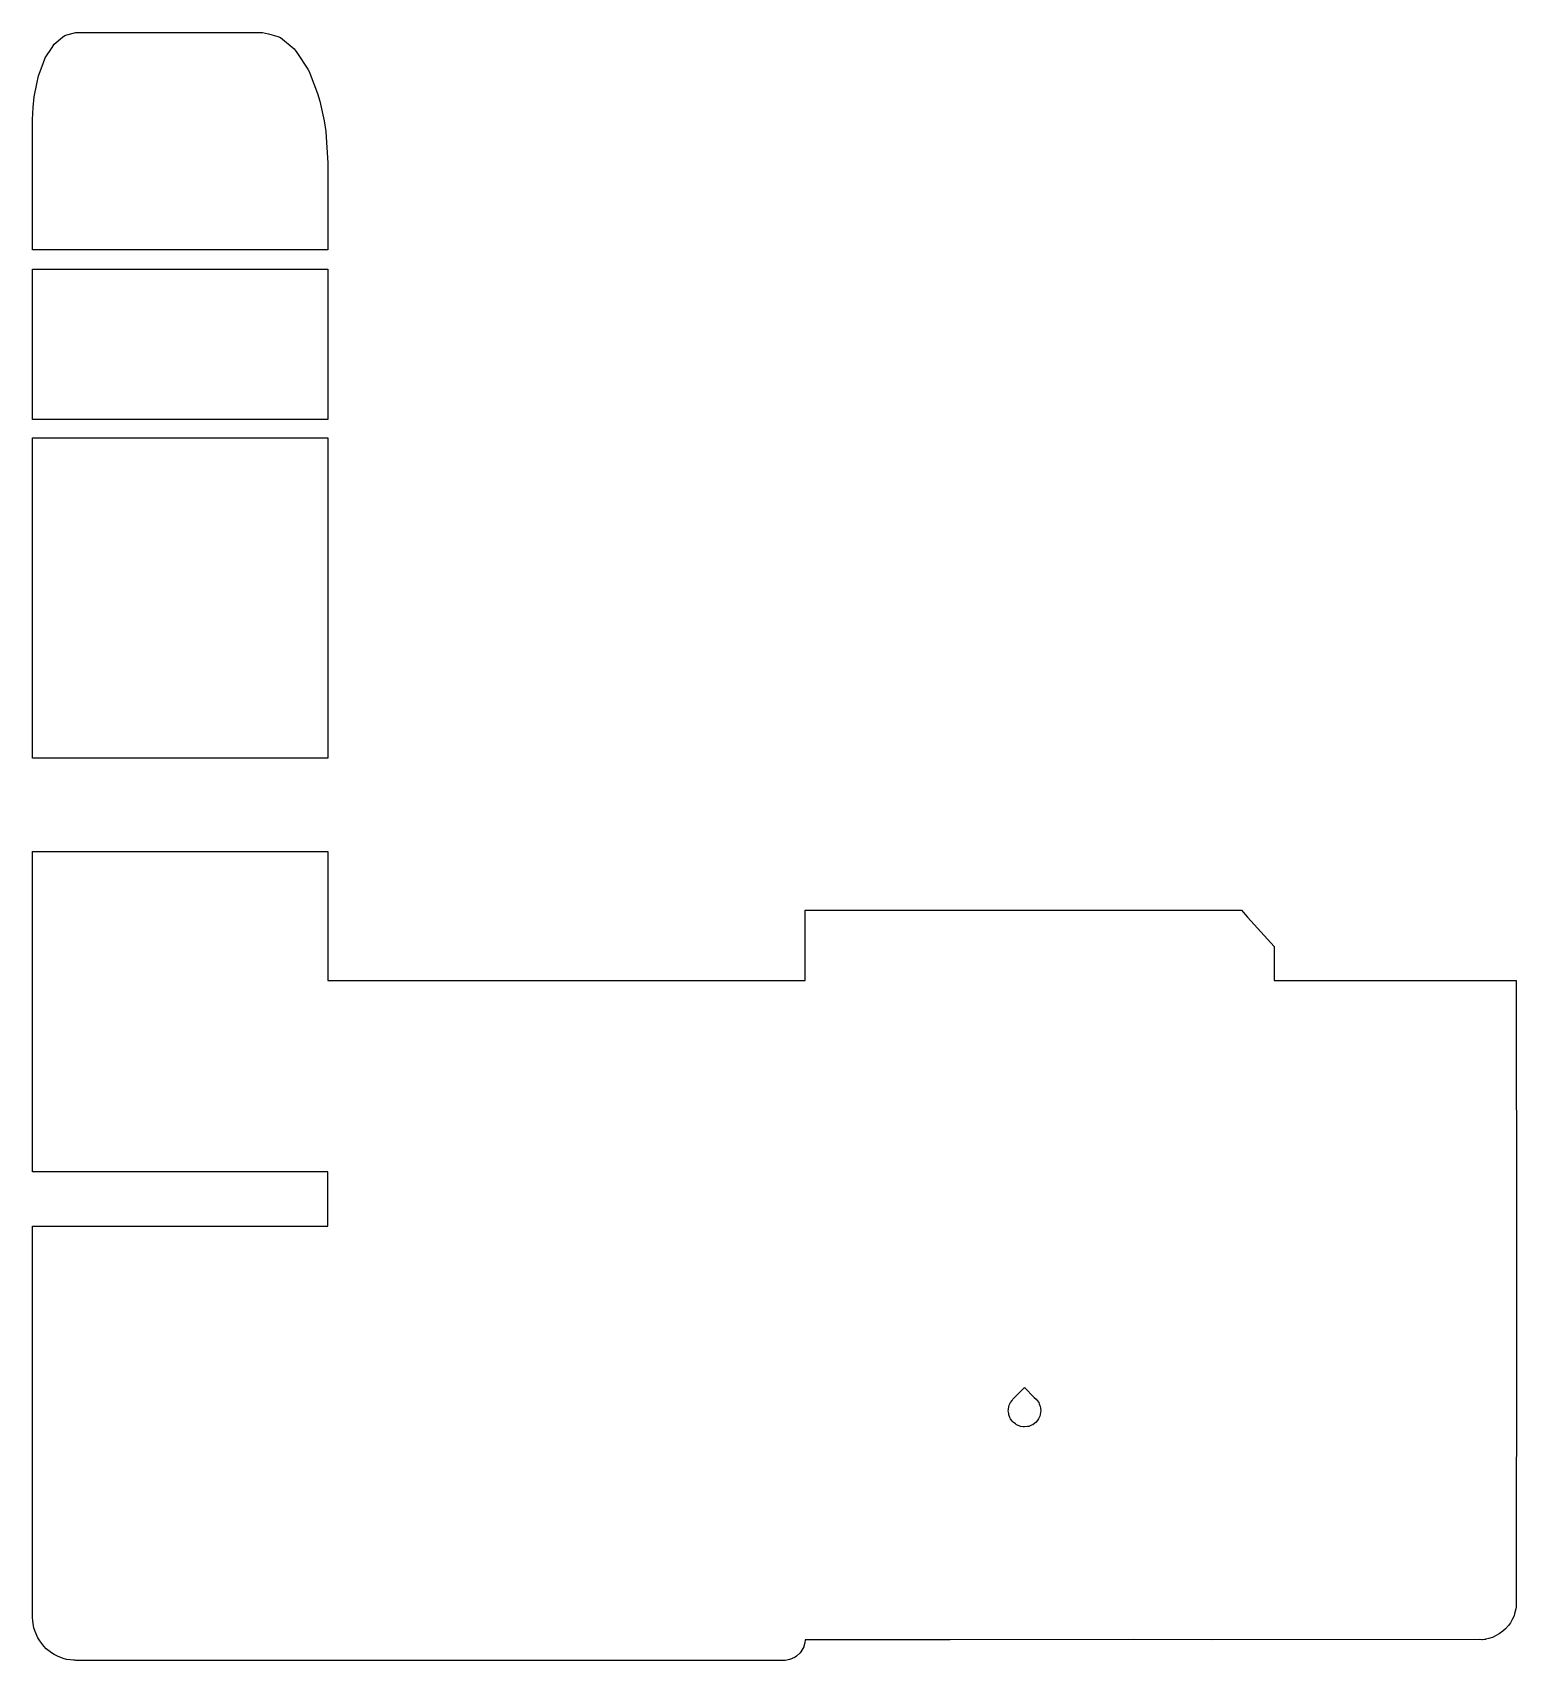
# Model space of a CAD drawing. Header units: metres. Extents: x 2.4 to 70.8, y -16 to 59.
import ezdxf

# ---------------------------------------------------------------- set-up
doc = ezdxf.new("R2010")
doc.units = ezdxf.units.M

msp = doc.modelspace()

# ---------------------------------------------------------------- linework, layer by layer
for p, q in [((3.4, 58.429), (3.782, 58.746)), ((3.782, 58.746), (3.882, 58.829)), ((3.882, 58.829), (3.985, 58.856)), ((3.985, 58.856), (4.4, 58.965)), ((4.4, 58.965), (7.884, 58.965)), ((7.884, 58.965), (13, 58.965)), ((13, 58.965), (13.269, 58.905)), ((13.269, 58.905), (13.705, 58.779)), ((13.705, 58.779), (13.742, 58.774)), ((13.742, 58.774), (13.779, 58.759)), ((13.779, 58.759), (13.817, 58.733)), ((13.817, 58.733), (14.448, 58.213)), ((2.889, 57.541), (2.986, 57.794)), ((2.986, 57.794), (3.298, 58.273)), ((3.298, 58.273), (3.4, 58.429)), ((14.448, 58.213), (14.501, 58.16)), ((14.501, 58.16), (14.58, 58.047)), ((14.58, 58.047), (15.079, 57.286)), ((2.668, 56.965), (2.889, 57.541)), ((15.079, 57.286), (15.081, 57.284)), ((15.081, 57.284), (15.139, 57.171)), ((15.139, 57.171), (15.192, 57.046)), ((15.192, 57.046), (15.532, 56.166)), ((2.468, 56), (2.592, 56.597)), ((2.592, 56.597), (2.668, 56.965)), ((2.4, 54.965), (2.436, 55.515)), ((2.436, 55.515), (2.468, 56)), ((15.532, 56.166), (15.641, 55.798)), ((15.641, 55.798), (15.828, 54.903)), ((2.4, 51.739), (2.4, 54.965)), ((15.828, 54.903), (15.911, 54.406)), ((15.911, 54.406), (15.949, 53.905)), ((15.949, 53.905), (16, 52.965)), ((16, 52.965), (16, 50.575)), ((16, 52.965), (16, 52.965)), ((2.4, 48.965), (2.4, 51.739)), ((16, 50.575), (16, 48.965)), ((14.592, 48.965), (2.4, 48.965)), ((16, 48.965), (14.592, 48.965)), ((2.4, 44.618), (2.4, 48.068)), ((2.4, 48.068), (3.808, 48.068)), ((3.808, 48.068), (16, 48.068)), ((16, 48.068), (16, 44.481)), ((2.4, 41.14), (2.4, 44.618)), ((16, 44.481), (16, 41.14)), ((16, 44.481), (16, 44.481)), ((3.712, 41.14), (2.4, 41.14)), ((16, 41.14), (3.712, 41.14)), ((2.4, 36.037), (2.4, 40.305)), ((2.4, 40.305), (14.688, 40.305)), ((14.688, 40.305), (16, 40.305)), ((16, 40.305), (16, 32.48)), ((16, 40.305), (16, 40.305)), ((2.4, 32.48), (2.4, 36.037)), ((2.4, 31.453), (2.4, 32.48)), ((16, 32.48), (16, 29.913)), ((2.4, 29.913), (2.4, 31.453)), ((2.4, 27.49), (2.4, 29.913)), ((16, 29.913), (16, 25.552)), ((2.4, 25.552), (2.4, 27.49)), ((9.152, 25.552), (2.4, 25.552)), ((16, 25.552), (9.152, 25.552)), ((2.4, 18.874), (2.4, 21.252)), ((2.4, 21.252), (9.248, 21.252)), ((9.248, 21.252), (16, 21.252)), ((16, 21.252), (16, 16.891)), ((2.4, 16.891), (2.4, 18.874)), ((38, 15.309), (38, 18.544)), ((38, 18.544), (56.118, 18.544)), ((56.118, 18.544), (58.1, 18.544)), ((58.1, 18.544), (58.377, 18.235)), ((58.377, 18.235), (59.6, 16.872)), ((2.4, 13.842), (2.4, 16.891)), ((16, 16.891), (16, 16.16)), ((16, 16.891), (16, 16.891)), ((59.6, 16.872), (59.6, 15.309)), ((16, 16.16), (16, 15.495)), ((16, 15.495), (16, 15.309)), ((16, 15.309), (23.952, 15.309)), ((23.952, 15.309), (36.373, 15.309)), ((36.373, 15.309), (38, 15.309)), ((59.6, 15.309), (64.689, 15.309)), ((64.689, 15.309), (68.585, 15.309)), ((68.585, 15.309), (70.752, 15.309)), ((70.752, 15.309), (70.76, 3.384)), ((2.4, 13.714), (2.4, 13.842)), ((2.4, 13.563), (2.4, 13.714)), ((2.4, 13.407), (2.4, 13.563)), ((2.4, 13.264), (2.4, 13.407)), ((2.4, 10.86), (2.4, 13.264)), ((2.4, 8.878), (2.4, 10.86)), ((2.4, 6.499), (2.4, 8.878)), ((9.152, 6.499), (2.4, 6.499)), ((16, 6.499), (9.152, 6.499)), ((16, 4.349), (16, 6.499)), ((2.4, 1.747), (2.4, 4)), ((2.4, 4), (12.925, 4)), ((12.925, 4), (16, 4)), ((16, 4.259), (16, 4.349)), ((16, 4), (16, 4.259)), ((70.76, 3.384), (70.755, 1.863)), ((2.4, -10.945), (2.4, 1.747)), ((70.755, 1.863), (70.76, 0.108)), ((70.76, 0.108), (70.752, -13.341)), ((47.564, -3.973), (48.013, -3.515)), ((48.013, -3.515), (48.1, -3.426)), ((48.1, -3.426), (48.549, -3.884)), ((47.35, -4.503), (47.358, -4.44)), ((47.358, -4.44), (47.374, -4.31)), ((47.374, -4.31), (47.398, -4.251)), ((47.398, -4.251), (47.447, -4.129)), ((47.447, -4.129), (47.526, -4.024)), ((47.526, -4.024), (47.564, -3.973)), ((48.549, -3.884), (48.636, -3.973)), ((48.636, -3.973), (48.674, -4.024)), ((48.674, -4.024), (48.753, -4.129)), ((48.753, -4.129), (48.777, -4.188)), ((48.777, -4.188), (48.826, -4.31)), ((48.826, -4.31), (48.834, -4.373)), ((48.834, -4.373), (48.85, -4.503)), ((47.368, -4.633), (47.35, -4.503)), ((47.377, -4.696), (47.368, -4.633)), ((47.428, -4.817), (47.377, -4.696)), ((47.452, -4.876), (47.428, -4.817)), ((47.533, -4.98), (47.452, -4.876)), ((47.572, -5.03), (47.533, -4.98)), ((47.676, -5.11), (47.572, -5.03)), ((47.727, -5.148), (47.676, -5.11)), ((47.848, -5.198), (47.727, -5.148)), ((47.907, -5.222), (47.848, -5.198)), ((48.037, -5.24), (47.907, -5.222)), ((48.1, -5.248), (48.037, -5.24)), ((48.23, -5.231), (48.1, -5.248)), ((48.293, -5.222), (48.23, -5.231)), ((48.415, -5.172), (48.293, -5.222)), ((48.473, -5.148), (48.415, -5.172)), ((48.415, -5.172), (48.415, -5.172)), ((48.578, -5.068), (48.473, -5.148)), ((48.628, -5.03), (48.578, -5.068)), ((48.709, -4.926), (48.628, -5.03)), ((48.748, -4.876), (48.709, -4.926)), ((48.799, -4.755), (48.748, -4.876)), ((48.823, -4.696), (48.799, -4.755)), ((48.841, -4.566), (48.823, -4.696)), ((48.85, -4.503), (48.841, -4.566)), ((2.4, -11.106), (2.4, -10.945)), ((2.4, -11.497), (2.4, -11.106)), ((2.4, -13.991), (2.4, -11.497)), ((70.752, -13.341), (70.742, -13.394)), ((70.742, -13.394), (70.744, -13.576)), ((2.4, -14), (2.4, -13.991)), ((2.411, -14.188), (2.4, -14)), ((2.448, -14.411), (2.411, -14.188)), ((70.558, -14.11), (70.489, -14.261)), ((70.647, -13.942), (70.558, -14.11)), ((70.666, -13.85), (70.647, -13.942)), ((70.738, -13.629), (70.666, -13.85)), ((70.744, -13.576), (70.738, -13.614)), ((70.738, -13.614), (70.738, -13.629)), ((2.464, -14.499), (2.448, -14.411)), ((2.524, -14.666), (2.464, -14.499)), ((2.646, -14.959), (2.524, -14.666)), ((2.736, -15.1), (2.646, -14.959)), ((69.491, -14.991), (69.35, -15.027)), ((69.533, -14.98), (69.491, -14.991)), ((69.651, -14.939), (69.533, -14.98)), ((69.79, -14.874), (69.651, -14.939)), ((69.969, -14.781), (69.79, -14.874)), ((70.136, -14.65), (69.969, -14.781)), ((70.259, -14.551), (70.136, -14.65)), ((70.389, -14.385), (70.259, -14.551)), ((70.489, -14.261), (70.389, -14.385)), ((2.926, -15.347), (2.736, -15.1)), ((3.033, -15.458), (2.926, -15.347)), ((3.277, -15.645), (3.033, -15.458)), ((3.402, -15.733), (3.277, -15.645)), ((3.548, -15.801), (3.402, -15.733)), ((37.76, -15.649), (37.589, -15.802)), ((37.789, -15.611), (37.76, -15.649)), ((37.928, -15.37), (37.789, -15.611)), ((37.937, -15.348), (37.928, -15.37)), ((37.982, -15.191), (37.937, -15.348)), ((37.983, -15.181), (37.982, -15.191)), ((37.995, -15.052), (37.983, -15.181)), ((44.673, -15.054), (37.995, -15.052)), ((53.114, -15.038), (44.673, -15.054)), ((56.7, -15.047), (53.114, -15.038)), ((69.049, -15.043), (56.7, -15.047)), ((69.172, -15.046), (69.049, -15.043)), ((69.188, -15.045), (69.172, -15.046)), ((69.281, -15.039), (69.188, -15.045)), ((69.337, -15.029), (69.281, -15.039)), ((69.35, -15.027), (69.337, -15.029)), ((3.815, -15.911), (3.548, -15.801)), ((3.969, -15.95), (3.815, -15.911)), ((4.133, -15.965), (3.969, -15.95)), ((4.283, -15.985), (4.133, -15.965)), ((4.344, -15.994), (4.283, -15.985)), ((4.4, -16), (4.344, -15.994)), ((9.946, -16), (4.4, -16)), ((21.051, -16), (9.946, -16)), ((26.397, -16), (21.051, -16)), ((34.149, -16), (26.397, -16)), ((37, -16), (34.149, -16)), ((37.064, -15.997), (37, -16)), ((37.151, -15.985), (37.064, -15.997)), ((37.215, -15.976), (37.151, -15.985)), ((37.277, -15.961), (37.215, -15.976)), ((37.359, -15.927), (37.277, -15.961)), ((37.534, -15.845), (37.359, -15.927)), ((37.589, -15.802), (37.534, -15.845))]:
    msp.add_line(p, q)

doc.saveas('drawing.dxf')
